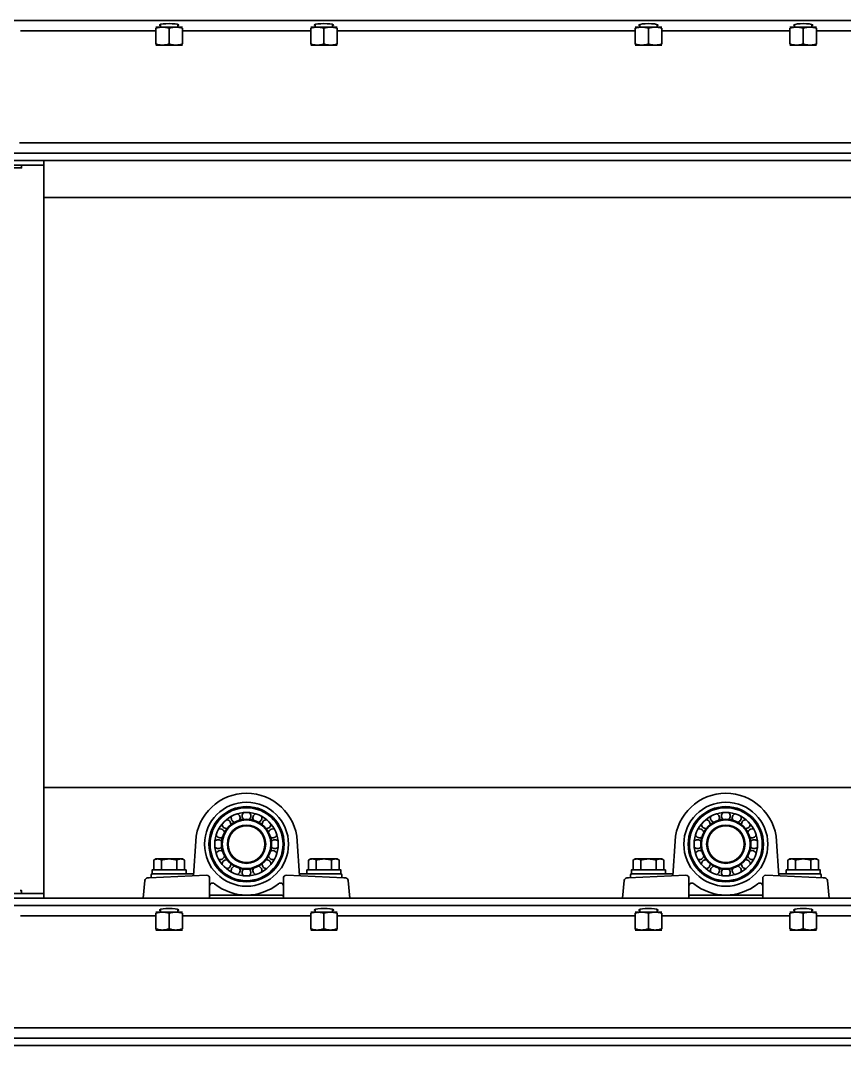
# Model space of a CAD drawing. Header units: millimetres. Extents: x -8400 to 8400, y -5940 to 5940.
# Drawn here: x -4637 to -4078, y 841 to 1536 of the extents above; entities that cross this region are included whole.
import ezdxf

# ---------------------------------------------------------------- set-up
doc = ezdxf.new("R2010")
doc.units = ezdxf.units.MM
doc.layers.add('粗实线层', color=7, linetype='Continuous', lineweight=35)

msp = doc.modelspace()

# ---------------------------------------------------------------- linework, layer by layer
at = {"layer": '粗实线层', "linetype": 'Continuous', "lineweight": 35}
for points in [[(-5571.342, 1535.77), (-1771.342, 1535.77)], [(-4536.342, 1530.466), (-4537.45, 1530.8), (-4538.569, 1531.054), (-4539.132, 1531.147), (-4539.699, 1531.215), (-4540.269, 1531.256), (-4540.842, 1531.27), (-4540.985, 1531.27), (-4541.129, 1531.267), (-4541.201, 1531.265), (-4541.273, 1531.263), (-4541.344, 1531.26), (-4541.416, 1531.256), (-4541.702, 1531.239), (-4541.987, 1531.215), (-4542.554, 1531.146), (-4543.118, 1531.054), (-4544.236, 1530.799), (-4545.342, 1530.466), (-4545.342, 1519.874), (-4544.233, 1519.541), (-4543.115, 1519.287), (-4542.552, 1519.194), (-4541.985, 1519.126), (-4541.415, 1519.084), (-4540.842, 1519.07), (-4539.42, 1519.07), (-4537.905, 1519.07), (-4536.342, 1519.07), (-4534.779, 1519.07), (-4533.264, 1519.07), (-4531.842, 1519.07), (-4530.557, 1519.07), (-4529.448, 1519.07), (-4528.548, 1519.07), (-4527.885, 1519.07), (-4527.479, 1519.07), (-4527.342, 1519.07)], [(-4545.342, 1531.27), (-4545.205, 1531.27), (-4544.799, 1531.27), (-4544.136, 1531.27), (-4543.236, 1531.27), (-4542.127, 1531.27), (-4540.842, 1531.27), (-4539.42, 1531.27), (-4537.905, 1531.27), (-4536.342, 1531.27), (-4534.779, 1531.27), (-4533.264, 1531.27), (-4531.842, 1531.27), (-4531.985, 1531.27), (-4532.129, 1531.267), (-4532.201, 1531.265), (-4532.272, 1531.263), (-4532.344, 1531.26), (-4532.416, 1531.256), (-4532.702, 1531.239), (-4532.987, 1531.215), (-4533.554, 1531.146), (-4534.118, 1531.054), (-4535.236, 1530.799), (-4536.342, 1530.466), (-4536.342, 1519.874), (-4537.448, 1519.541), (-4538.566, 1519.287), (-4539.13, 1519.194), (-4539.697, 1519.126), (-4539.982, 1519.102), (-4540.268, 1519.084), (-4540.34, 1519.081), (-4540.411, 1519.078), (-4540.483, 1519.076), (-4540.555, 1519.074), (-4540.699, 1519.071), (-4540.842, 1519.07), (-4542.127, 1519.07), (-4543.236, 1519.07), (-4544.136, 1519.07), (-4544.799, 1519.07), (-4545.205, 1519.07), (-4545.342, 1519.07)], [(-4542.192, 1533.082), (-4542.192, 1531.27)], [(-4536.342, 1519.874), (-4535.233, 1519.541), (-4534.115, 1519.287), (-4533.552, 1519.194), (-4532.985, 1519.126), (-4532.415, 1519.084), (-4531.842, 1519.07), (-4531.699, 1519.071), (-4531.555, 1519.074), (-4531.483, 1519.076), (-4531.411, 1519.078), (-4531.34, 1519.081), (-4531.268, 1519.084), (-4530.982, 1519.102), (-4530.697, 1519.126), (-4530.13, 1519.194), (-4529.566, 1519.287), (-4528.448, 1519.541), (-4527.342, 1519.874), (-4527.342, 1530.466), (-4528.45, 1530.8), (-4529.569, 1531.054), (-4530.132, 1531.147), (-4530.699, 1531.215), (-4531.269, 1531.256), (-4531.842, 1531.27), (-4530.557, 1531.27), (-4529.448, 1531.27), (-4528.548, 1531.27), (-4527.885, 1531.27), (-4527.479, 1531.27), (-4527.342, 1531.27)], [(-4530.491, 1531.27), (-4530.491, 1533.082)], [(-4440.342, 1531.27), (-4440.205, 1531.27), (-4439.799, 1531.27), (-4439.136, 1531.27), (-4438.236, 1531.27), (-4437.127, 1531.27), (-4435.842, 1531.27), (-4435.985, 1531.27), (-4436.129, 1531.267), (-4436.201, 1531.265), (-4436.272, 1531.263), (-4436.344, 1531.26), (-4436.416, 1531.256), (-4436.702, 1531.239), (-4436.987, 1531.215), (-4437.554, 1531.146), (-4438.118, 1531.054), (-4439.236, 1530.799), (-4440.342, 1530.466), (-4440.342, 1519.874), (-4439.234, 1519.541), (-4438.115, 1519.287), (-4437.552, 1519.194), (-4436.985, 1519.126), (-4436.415, 1519.084), (-4435.842, 1519.07), (-4435.699, 1519.071), (-4435.555, 1519.074), (-4435.483, 1519.076), (-4435.411, 1519.078), (-4435.34, 1519.081), (-4435.268, 1519.084), (-4434.982, 1519.102), (-4434.697, 1519.126), (-4434.13, 1519.194), (-4433.566, 1519.287), (-4432.448, 1519.541), (-4431.342, 1519.874)], [(-4437.192, 1533.082), (-4437.192, 1531.27)], [(-4431.342, 1530.466), (-4432.451, 1530.8), (-4433.569, 1531.054), (-4434.132, 1531.147), (-4434.699, 1531.215), (-4435.269, 1531.256), (-4435.842, 1531.27), (-4434.42, 1531.27), (-4432.905, 1531.27), (-4431.342, 1531.27), (-4429.779, 1531.27), (-4428.264, 1531.27), (-4426.842, 1531.27), (-4425.557, 1531.27), (-4424.448, 1531.27), (-4423.548, 1531.27), (-4422.885, 1531.27), (-4422.479, 1531.27), (-4422.342, 1531.27)], [(-4425.491, 1531.27), (-4425.491, 1533.082)], [(-4220.342, 1531.27), (-4220.205, 1531.27), (-4219.799, 1531.27), (-4219.136, 1531.27), (-4218.236, 1531.27), (-4217.127, 1531.27), (-4215.842, 1531.27), (-4215.985, 1531.27), (-4216.129, 1531.267), (-4216.201, 1531.265), (-4216.272, 1531.263), (-4216.344, 1531.26), (-4216.416, 1531.256), (-4216.702, 1531.239), (-4216.987, 1531.215), (-4217.554, 1531.146), (-4218.118, 1531.054), (-4219.236, 1530.799), (-4220.342, 1530.466), (-4220.342, 1519.874), (-4219.233, 1519.541), (-4218.115, 1519.287), (-4217.552, 1519.194), (-4216.985, 1519.126), (-4216.415, 1519.084), (-4215.842, 1519.07), (-4217.127, 1519.07), (-4218.236, 1519.07), (-4219.136, 1519.07), (-4219.799, 1519.07), (-4220.205, 1519.07), (-4220.342, 1519.07)], [(-4217.193, 1533.082), (-4217.193, 1531.27)], [(-4202.342, 1531.27), (-4202.479, 1531.27), (-4202.885, 1531.27), (-4203.548, 1531.27), (-4204.448, 1531.27), (-4205.557, 1531.27), (-4206.842, 1531.27), (-4206.269, 1531.256), (-4205.699, 1531.215), (-4205.132, 1531.147), (-4204.569, 1531.054), (-4203.45, 1530.8), (-4202.342, 1530.466), (-4202.342, 1519.874), (-4203.448, 1519.541), (-4204.566, 1519.287), (-4205.13, 1519.194), (-4205.697, 1519.126), (-4205.982, 1519.102), (-4206.268, 1519.084), (-4206.34, 1519.081), (-4206.412, 1519.078), (-4206.483, 1519.076), (-4206.555, 1519.074), (-4206.699, 1519.071), (-4206.842, 1519.07), (-4208.264, 1519.07), (-4209.779, 1519.07), (-4211.342, 1519.07), (-4212.905, 1519.07), (-4214.42, 1519.07), (-4215.842, 1519.07), (-4215.699, 1519.071), (-4215.555, 1519.074), (-4215.483, 1519.076), (-4215.411, 1519.078), (-4215.34, 1519.081), (-4215.268, 1519.084), (-4214.982, 1519.102), (-4214.697, 1519.126), (-4214.13, 1519.194), (-4213.566, 1519.287), (-4212.448, 1519.541), (-4211.342, 1519.874), (-4211.342, 1530.466)], [(-4205.491, 1531.27), (-4205.491, 1533.082)], [(-4115.342, 1531.27), (-4115.205, 1531.27), (-4114.799, 1531.27), (-4114.136, 1531.27), (-4113.236, 1531.27), (-4112.127, 1531.27), (-4110.842, 1531.27), (-4110.985, 1531.27), (-4111.129, 1531.267), (-4111.201, 1531.265), (-4111.273, 1531.263), (-4111.344, 1531.26), (-4111.416, 1531.256), (-4111.702, 1531.239), (-4111.987, 1531.215), (-4112.554, 1531.146), (-4113.118, 1531.054), (-4114.236, 1530.799), (-4115.342, 1530.466), (-4115.342, 1519.874), (-4114.233, 1519.541), (-4113.115, 1519.287), (-4112.552, 1519.194), (-4111.985, 1519.126), (-4111.415, 1519.084), (-4110.842, 1519.07), (-4112.127, 1519.07), (-4113.236, 1519.07), (-4114.136, 1519.07), (-4114.799, 1519.07), (-4115.205, 1519.07), (-4115.342, 1519.07)], [(-4112.192, 1533.082), (-4112.192, 1531.27)], [(-4097.342, 1531.27), (-4097.479, 1531.27), (-4097.885, 1531.27), (-4098.548, 1531.27), (-4099.448, 1531.27), (-4100.557, 1531.27), (-4101.842, 1531.27), (-4101.269, 1531.256), (-4100.699, 1531.215), (-4100.132, 1531.147), (-4099.569, 1531.054), (-4098.45, 1530.8), (-4097.342, 1530.466), (-4097.342, 1519.874), (-4098.448, 1519.541), (-4099.566, 1519.287), (-4100.13, 1519.194), (-4100.697, 1519.126), (-4100.982, 1519.102), (-4101.268, 1519.084), (-4101.34, 1519.081), (-4101.412, 1519.078), (-4101.483, 1519.076), (-4101.555, 1519.074), (-4101.699, 1519.071), (-4101.842, 1519.07), (-4103.264, 1519.07), (-4104.779, 1519.07), (-4106.342, 1519.07), (-4107.905, 1519.07), (-4109.42, 1519.07), (-4110.842, 1519.07), (-4110.699, 1519.071), (-4110.555, 1519.074), (-4110.483, 1519.076), (-4110.411, 1519.078), (-4110.34, 1519.081), (-4110.268, 1519.084), (-4109.982, 1519.102), (-4109.697, 1519.126), (-4109.13, 1519.194), (-4108.566, 1519.287), (-4107.448, 1519.541), (-4106.342, 1519.874)], [(-4106.342, 1530.466), (-4106.342, 1519.874), (-4105.233, 1519.541), (-4104.115, 1519.287), (-4103.552, 1519.194), (-4102.985, 1519.126), (-4102.415, 1519.084), (-4101.842, 1519.07), (-4100.557, 1519.07), (-4099.448, 1519.07), (-4098.548, 1519.07), (-4097.885, 1519.07), (-4097.479, 1519.07), (-4097.342, 1519.07)], [(-4100.491, 1531.27), (-4100.491, 1533.082)], [(-4637.076, 1528.77), (-4545.283, 1528.77)], [(-4527.292, 1528.77), (-4440.308, 1528.77)], [(-4422.317, 1528.77), (-4220.323, 1528.77)], [(-4202.332, 1528.77), (-4115.289, 1528.77)], [(-4097.298, 1528.77), (-3895.304, 1528.77)], [(-4422.342, 1519.07), (-4422.479, 1519.07), (-4422.885, 1519.07), (-4423.548, 1519.07), (-4424.448, 1519.07), (-4425.557, 1519.07), (-4426.842, 1519.07), (-4428.264, 1519.07), (-4429.779, 1519.07), (-4431.342, 1519.07), (-4432.905, 1519.07), (-4434.42, 1519.07), (-4435.842, 1519.07), (-4437.127, 1519.07), (-4438.236, 1519.07), (-4439.136, 1519.07), (-4439.799, 1519.07), (-4440.205, 1519.07), (-4440.342, 1519.07)], [(-4211.342, 1519.874), (-4210.233, 1519.541), (-4209.115, 1519.287), (-4208.552, 1519.194), (-4207.985, 1519.126), (-4207.415, 1519.084), (-4206.842, 1519.07), (-4205.557, 1519.07), (-4204.448, 1519.07), (-4203.548, 1519.07), (-4202.885, 1519.07), (-4202.479, 1519.07), (-4202.342, 1519.07)], [(-3699.842, 1452.77), (-4637.789, 1452.77)], [(-1771.342, 1445.77), (-5571.342, 1445.77)], [(-5571.342, 1443.204), (-5571.342, 1440.77), (-1771.342, 1440.77), (-1771.342, 1443.204)], [(-4656.342, 1437.77), (-4656.342, 1435.77), (-4656.15, 1435.77), (-4655.579, 1435.77), (-4654.931, 1435.77), (-4654.102, 1435.77), (-4653.112, 1435.77), (-4651.981, 1435.77), (-4650.731, 1435.77), (-4649.39, 1435.77), (-4647.985, 1435.77), (-4646.546, 1435.77), (-4645.103, 1435.77), (-4643.685, 1435.77), (-4642.323, 1435.77), (-4641.045, 1435.77), (-4639.878, 1435.77), (-4638.846, 1435.77), (-4637.97, 1435.77), (-4637.269, 1435.77), (-4636.758, 1435.77), (-4636.446, 1435.77), (-4636.342, 1435.77), (-4636.342, 1437.77)], [(-4621.342, 1437.77), (-4621.342, 1437.668), (-4621.342, 1437.368), (-4621.342, 1436.892), (-4621.342, 1436.27), (-4621.342, 1435.547), (-4621.342, 1434.77), (-4621.342, 946.77), (-4621.342, 945.994), (-4621.342, 945.27), (-4621.342, 944.649), (-4621.342, 944.172), (-4621.342, 943.873), (-4621.342, 943.77)], [(-3731.342, 1365.77), (-3731.342, 1415.77), (-4621.351, 1415.77)], [(-4621.351, 1015.77), (-3751.358, 1015.77)], [(-4546.734, 959.77), (-4546.734, 966.466), (-4546.094, 966.8), (-4545.448, 967.054), (-4545.123, 967.147), (-4544.796, 967.215), (-4544.467, 967.256), (-4544.136, 967.27), (-4544.053, 967.269), (-4543.971, 967.267), (-4543.929, 967.265), (-4543.888, 967.262), (-4543.846, 967.259), (-4543.805, 967.256), (-4543.64, 967.239), (-4543.475, 967.214), (-4543.148, 967.146), (-4542.822, 967.053), (-4542.177, 966.799), (-4541.538, 966.466), (-4541.538, 959.77)], [(-4525.95, 966.466), (-4527.342, 967.27), (-4527.479, 967.27), (-4527.885, 967.27), (-4528.548, 967.27), (-4529.448, 967.27), (-4530.557, 967.27), (-4531.842, 967.27), (-4533.264, 967.27), (-4534.779, 967.27), (-4536.342, 967.27), (-4537.905, 967.27), (-4539.42, 967.27), (-4540.842, 967.27), (-4542.127, 967.27), (-4543.236, 967.27), (-4544.136, 967.27), (-4544.799, 967.27), (-4545.205, 967.27), (-4545.342, 967.27), (-4546.734, 966.466)], [(-4541.538, 966.466), (-4540.901, 966.642), (-4540.258, 966.8), (-4540.096, 966.836), (-4539.934, 966.872), (-4539.772, 966.906), (-4539.61, 966.938), (-4539.285, 967), (-4538.96, 967.055), (-4538.308, 967.148), (-4537.655, 967.216), (-4536.999, 967.256), (-4536.342, 967.27), (-4535.682, 967.256), (-4535.02, 967.214), (-4534.937, 967.208), (-4534.854, 967.2), (-4534.771, 967.192), (-4534.689, 967.183), (-4534.524, 967.165), (-4534.359, 967.146), (-4534.031, 967.102), (-4533.705, 967.052), (-4533.057, 966.935), (-4532.415, 966.797), (-4531.778, 966.64), (-4531.146, 966.466)], [(-4531.146, 959.77), (-4531.146, 966.466), (-4530.506, 966.8), (-4529.86, 967.054), (-4529.535, 967.147), (-4529.208, 967.215), (-4528.879, 967.256), (-4528.548, 967.27), (-4528.465, 967.269), (-4528.382, 967.267), (-4528.341, 967.265), (-4528.299, 967.262), (-4528.258, 967.259), (-4528.216, 967.256), (-4528.051, 967.239), (-4527.887, 967.214), (-4527.559, 967.146), (-4527.234, 967.053), (-4526.588, 966.799), (-4525.95, 966.466), (-4525.95, 959.77)], [(-4441.734, 966.466), (-4440.342, 967.27), (-4440.205, 967.27), (-4439.799, 967.27), (-4439.136, 967.27), (-4439.467, 967.256), (-4439.796, 967.215), (-4440.123, 967.147), (-4440.449, 967.054), (-4441.094, 966.8), (-4441.734, 966.466), (-4441.734, 959.77)], [(-4426.146, 959.77), (-4426.146, 966.466), (-4426.778, 966.64), (-4427.415, 966.797), (-4428.057, 966.935), (-4428.705, 967.052), (-4429.031, 967.102), (-4429.359, 967.146), (-4429.524, 967.165), (-4429.689, 967.183), (-4429.771, 967.192), (-4429.854, 967.2), (-4429.937, 967.208), (-4430.02, 967.214), (-4430.682, 967.256), (-4431.342, 967.27), (-4432.905, 967.27), (-4434.42, 967.27), (-4435.842, 967.27), (-4437.127, 967.27), (-4438.236, 967.27), (-4439.136, 967.27), (-4439.053, 967.269), (-4438.971, 967.267), (-4438.929, 967.265), (-4438.888, 967.262), (-4438.846, 967.259), (-4438.805, 967.256), (-4438.64, 967.239), (-4438.475, 967.214), (-4438.148, 967.146), (-4437.822, 967.053), (-4437.177, 966.799), (-4436.538, 966.466), (-4436.538, 959.77)], [(-4436.538, 966.466), (-4435.901, 966.642), (-4435.258, 966.8), (-4435.096, 966.836), (-4434.934, 966.872), (-4434.772, 966.906), (-4434.61, 966.938), (-4434.285, 967), (-4433.96, 967.055), (-4433.308, 967.148), (-4432.655, 967.216), (-4431.999, 967.256), (-4431.342, 967.27), (-4429.779, 967.27), (-4428.264, 967.27), (-4426.842, 967.27), (-4425.557, 967.27), (-4424.448, 967.27), (-4423.548, 967.27), (-4423.465, 967.269), (-4423.382, 967.267), (-4423.341, 967.265), (-4423.299, 967.262), (-4423.258, 967.259), (-4423.216, 967.256), (-4423.051, 967.239), (-4422.887, 967.214), (-4422.559, 967.146), (-4422.234, 967.053), (-4421.588, 966.799), (-4420.95, 966.466), (-4420.95, 959.77)], [(-4426.146, 966.466), (-4425.506, 966.8), (-4424.86, 967.054), (-4424.535, 967.147), (-4424.208, 967.215), (-4423.879, 967.256), (-4423.548, 967.27), (-4422.885, 967.27), (-4422.479, 967.27), (-4422.342, 967.27), (-4420.95, 966.466)], [(-4221.734, 959.77), (-4221.734, 966.466), (-4221.094, 966.8), (-4220.448, 967.054), (-4220.123, 967.147), (-4219.796, 967.215), (-4219.467, 967.256), (-4219.136, 967.27), (-4219.054, 967.269), (-4218.971, 967.267), (-4218.929, 967.265), (-4218.888, 967.262), (-4218.846, 967.259), (-4218.805, 967.256), (-4218.64, 967.239), (-4218.475, 967.214), (-4218.148, 967.146), (-4217.822, 967.053), (-4217.177, 966.799), (-4216.538, 966.466), (-4216.538, 959.77)], [(-4200.95, 966.466), (-4202.342, 967.27), (-4202.479, 967.27), (-4202.885, 967.27), (-4203.548, 967.27), (-4204.448, 967.27), (-4205.557, 967.27), (-4206.842, 967.27), (-4208.264, 967.27), (-4209.779, 967.27), (-4211.342, 967.27), (-4212.905, 967.27), (-4214.42, 967.27), (-4215.842, 967.27), (-4217.127, 967.27), (-4218.236, 967.27), (-4219.136, 967.27), (-4219.799, 967.27), (-4220.205, 967.27), (-4220.342, 967.27), (-4221.734, 966.466)], [(-4216.538, 966.466), (-4215.901, 966.642), (-4215.258, 966.8), (-4215.096, 966.836), (-4214.934, 966.872), (-4214.772, 966.906), (-4214.61, 966.938), (-4214.285, 967), (-4213.96, 967.055), (-4213.308, 967.148), (-4212.655, 967.216), (-4211.999, 967.256), (-4211.342, 967.27), (-4210.682, 967.256), (-4210.02, 967.214), (-4209.937, 967.208), (-4209.854, 967.2), (-4209.771, 967.192), (-4209.689, 967.183), (-4209.524, 967.165), (-4209.359, 967.146), (-4209.031, 967.102), (-4208.705, 967.052), (-4208.057, 966.935), (-4207.415, 966.797), (-4206.778, 966.64), (-4206.146, 966.466), (-4206.146, 959.77)], [(-4206.146, 966.466), (-4205.506, 966.8), (-4204.86, 967.054), (-4204.535, 967.147), (-4204.208, 967.215), (-4203.879, 967.256), (-4203.548, 967.27), (-4203.465, 967.269), (-4203.382, 967.267), (-4203.341, 967.265), (-4203.299, 967.262), (-4203.258, 967.259), (-4203.216, 967.256), (-4203.051, 967.239), (-4202.887, 967.214), (-4202.559, 967.146), (-4202.234, 967.053), (-4201.588, 966.799), (-4200.95, 966.466), (-4200.95, 959.77)], [(-4116.734, 959.77), (-4116.734, 966.466), (-4116.094, 966.8), (-4115.449, 967.054), (-4115.123, 967.147), (-4114.796, 967.215), (-4114.467, 967.256), (-4114.136, 967.27), (-4114.053, 967.269), (-4113.971, 967.267), (-4113.929, 967.265), (-4113.888, 967.262), (-4113.846, 967.259), (-4113.805, 967.256), (-4113.64, 967.239), (-4113.475, 967.214), (-4113.148, 967.146), (-4112.822, 967.053), (-4112.177, 966.799), (-4111.538, 966.466), (-4111.538, 959.77)], [(-4095.95, 966.466), (-4097.342, 967.27), (-4097.479, 967.27), (-4097.885, 967.27), (-4098.548, 967.27), (-4099.448, 967.27), (-4100.557, 967.27), (-4101.842, 967.27), (-4103.264, 967.27), (-4104.779, 967.27), (-4106.342, 967.27), (-4107.905, 967.27), (-4109.42, 967.27), (-4110.842, 967.27), (-4112.127, 967.27), (-4113.236, 967.27), (-4114.136, 967.27), (-4114.799, 967.27), (-4115.205, 967.27), (-4115.342, 967.27), (-4116.734, 966.466)], [(-4111.538, 966.466), (-4110.901, 966.642), (-4110.258, 966.8), (-4110.096, 966.836), (-4109.934, 966.872), (-4109.772, 966.906), (-4109.61, 966.938), (-4109.285, 967), (-4108.96, 967.055), (-4108.308, 967.148), (-4107.655, 967.216), (-4107, 967.256), (-4106.342, 967.27), (-4105.682, 967.256), (-4105.02, 967.214), (-4104.937, 967.208), (-4104.854, 967.2), (-4104.771, 967.192), (-4104.689, 967.183), (-4104.524, 967.165), (-4104.359, 967.146), (-4104.031, 967.102), (-4103.705, 967.052), (-4103.057, 966.935), (-4102.415, 966.797), (-4101.778, 966.64), (-4101.146, 966.466), (-4101.146, 959.77)], [(-4101.146, 966.466), (-4100.506, 966.8), (-4099.86, 967.054), (-4099.535, 967.147), (-4099.208, 967.215), (-4098.879, 967.256), (-4098.548, 967.27), (-4098.465, 967.269), (-4098.382, 967.267), (-4098.341, 967.265), (-4098.299, 967.262), (-4098.258, 967.259), (-4098.216, 967.256), (-4098.051, 967.239), (-4097.887, 967.214), (-4097.559, 967.146), (-4097.234, 967.053), (-4096.588, 966.799), (-4095.95, 966.466), (-4095.95, 959.77)], [(-4519.661, 957.27), (-4528.154, 957.27), (-4529.352, 957.27), (-4530.684, 957.27), (-4532.126, 957.27), (-4533.649, 957.27), (-4535.224, 957.27), (-4536.821, 957.27), (-4538.409, 957.27), (-4539.956, 957.27), (-4541.434, 957.27), (-4542.814, 957.27), (-4544.069, 957.27), (-4545.174, 957.27), (-4546.11, 957.27), (-4546.856, 957.27), (-4547.4, 957.27), (-4547.731, 957.27), (-4547.842, 957.27), (-4547.842, 959.77), (-4547.735, 959.77), (-4547.415, 959.77), (-4546.89, 959.77), (-4546.168, 959.77), (-4545.263, 959.77), (-4544.191, 959.77), (-4542.974, 959.77), (-4541.633, 959.77), (-4540.193, 959.77), (-4538.682, 959.77), (-4537.127, 959.77), (-4535.557, 959.77), (-4534.002, 959.77), (-4532.491, 959.77), (-4531.051, 959.77), (-4529.71, 959.77), (-4528.493, 959.77), (-4527.421, 959.77), (-4526.516, 959.77), (-4525.794, 959.77), (-4525.268, 959.77), (-4524.949, 959.77), (-4524.842, 959.77), (-4524.842, 957.27)], [(-4486.842, 960.537), (-4486.842, 960.535)], [(-4486.681, 960.509), (-4486.442, 960.27), (-4486.337, 960.27), (-4486.029, 960.27), (-4485.545, 960.27), (-4484.922, 960.27), (-4484.212, 960.27), (-4483.472, 960.27), (-4482.762, 960.27), (-4482.139, 960.27), (-4481.655, 960.27), (-4481.347, 960.27), (-4481.242, 960.27), (-4481.003, 960.509)], [(-4480.842, 960.535), (-4480.842, 960.537), (-4480.842, 960.537)], [(-4448.023, 957.27), (-4439.53, 957.27), (-4438.332, 957.27), (-4437, 957.27), (-4435.558, 957.27), (-4434.035, 957.27), (-4432.459, 957.27), (-4430.863, 957.27), (-4429.275, 957.27), (-4427.728, 957.27), (-4426.25, 957.27), (-4424.87, 957.27), (-4423.615, 957.27), (-4422.51, 957.27), (-4421.574, 957.27), (-4420.828, 957.27), (-4420.284, 957.27), (-4419.953, 957.27), (-4419.842, 957.27), (-4419.842, 959.77), (-4419.949, 959.77), (-4420.268, 959.77), (-4420.794, 959.77), (-4421.516, 959.77), (-4422.421, 959.77), (-4423.493, 959.77), (-4424.71, 959.77), (-4426.051, 959.77), (-4427.491, 959.77), (-4429.002, 959.77), (-4430.557, 959.77), (-4432.127, 959.77), (-4433.682, 959.77), (-4435.193, 959.77), (-4436.633, 959.77), (-4437.974, 959.77), (-4439.191, 959.77), (-4440.263, 959.77), (-4441.168, 959.77), (-4441.89, 959.77), (-4442.416, 959.77), (-4442.735, 959.77), (-4442.842, 959.77), (-4442.842, 957.27)], [(-4199.842, 957.27), (-4199.842, 959.77), (-4199.949, 959.77), (-4200.268, 959.77), (-4200.794, 959.77), (-4201.516, 959.77), (-4202.421, 959.77), (-4203.493, 959.77), (-4204.71, 959.77), (-4206.051, 959.77), (-4207.491, 959.77), (-4209.002, 959.77), (-4210.557, 959.77), (-4212.127, 959.77), (-4213.682, 959.77), (-4215.193, 959.77), (-4216.633, 959.77), (-4217.974, 959.77), (-4219.191, 959.77), (-4220.263, 959.77), (-4221.168, 959.77), (-4221.89, 959.77), (-4222.416, 959.77), (-4222.735, 959.77), (-4222.842, 959.77), (-4222.842, 957.27), (-4222.731, 957.27), (-4222.4, 957.27), (-4221.856, 957.27), (-4221.109, 957.27), (-4220.174, 957.27), (-4219.069, 957.27), (-4217.814, 957.27), (-4216.434, 957.27), (-4214.956, 957.27), (-4213.409, 957.27), (-4211.821, 957.27), (-4210.224, 957.27), (-4208.649, 957.27), (-4207.126, 957.27), (-4205.684, 957.27), (-4204.352, 957.27), (-4203.154, 957.27)], [(-4161.842, 960.537), (-4161.842, 960.535)], [(-4161.681, 960.509), (-4161.442, 960.27), (-4161.337, 960.27), (-4161.029, 960.27), (-4160.545, 960.27), (-4159.922, 960.27), (-4159.212, 960.27), (-4158.472, 960.27), (-4157.762, 960.27), (-4157.139, 960.27), (-4156.655, 960.27), (-4156.347, 960.27), (-4156.242, 960.27), (-4156.003, 960.509)], [(-4155.842, 960.535), (-4155.842, 960.537), (-4155.842, 960.537)], [(-4114.53, 957.27), (-4113.332, 957.27), (-4112, 957.27), (-4110.558, 957.27), (-4109.034, 957.27), (-4107.459, 957.27), (-4105.863, 957.27), (-4104.275, 957.27), (-4102.728, 957.27), (-4101.25, 957.27), (-4099.87, 957.27), (-4098.615, 957.27), (-4097.51, 957.27), (-4096.574, 957.27), (-4095.828, 957.27), (-4095.284, 957.27), (-4094.953, 957.27), (-4094.842, 957.27), (-4094.842, 959.77), (-4094.949, 959.77), (-4095.268, 959.77), (-4095.794, 959.77), (-4096.516, 959.77), (-4097.421, 959.77), (-4098.493, 959.77), (-4099.71, 959.77), (-4101.051, 959.77), (-4102.491, 959.77), (-4104.002, 959.77), (-4105.557, 959.77), (-4107.127, 959.77), (-4108.682, 959.77), (-4110.193, 959.77), (-4111.633, 959.77), (-4112.974, 959.77), (-4114.191, 959.77), (-4115.263, 959.77), (-4116.168, 959.77), (-4116.89, 959.77), (-4117.416, 959.77), (-4117.735, 959.77), (-4117.842, 959.77), (-4117.842, 957.27)], [(-4519.661, 957.27), (-4538.995, 957.27)], [(-4458.842, 954.17), (-4458.842, 940.77)], [(-4413.842, 940.77), (-4414.872, 952.544)], [(-4227.812, 952.544), (-4228.842, 940.77)], [(-4224.902, 954.413), (-4185.932, 956.167)], [(-4194.661, 957.27), (-4213.996, 957.27)], [(-4194.661, 957.27), (-4203.154, 957.27)], [(-4183.842, 940.77), (-4183.842, 954.17)], [(-4133.842, 954.17), (-4133.842, 940.77)], [(-4103.688, 957.27), (-4123.023, 957.27)], [(-4123.023, 957.27), (-4114.53, 957.27)], [(-4088.842, 940.77), (-4089.872, 952.544)], [(-4636.342, 943.77), (-4636.342, 945.77), (-4636.444, 945.77), (-4636.747, 945.77), (-4637.246, 945.77)], [(-1771.342, 938.337), (-1771.342, 940.77), (-5571.342, 940.77), (-5571.342, 938.337)], [(-5571.342, 935.77), (-1771.342, 935.77)], [(-4542.192, 933.082), (-4542.192, 931.271)], [(-4530.491, 931.271), (-4530.491, 933.082)], [(-4437.192, 933.082), (-4437.192, 931.271)], [(-4425.491, 931.271), (-4425.491, 933.082)], [(-4217.193, 933.082), (-4217.193, 931.271)], [(-4205.491, 931.271), (-4205.491, 933.082)], [(-4112.192, 933.082), (-4112.192, 931.271)], [(-4100.491, 931.271), (-4100.491, 933.082)], [(-4637.076, 928.77), (-4545.283, 928.77)], [(-4545.342, 931.27), (-4545.205, 931.27), (-4544.799, 931.27), (-4544.136, 931.27), (-4543.236, 931.27), (-4542.127, 931.27), (-4540.842, 931.27), (-4540.985, 931.27), (-4541.129, 931.267), (-4541.201, 931.265), (-4541.273, 931.263), (-4541.344, 931.26), (-4541.416, 931.256), (-4541.702, 931.239), (-4541.987, 931.215), (-4542.554, 931.146), (-4543.118, 931.053), (-4544.236, 930.799), (-4545.342, 930.466), (-4545.342, 919.874), (-4544.233, 919.541), (-4543.115, 919.287), (-4542.552, 919.194), (-4541.985, 919.126), (-4541.415, 919.084), (-4540.842, 919.07), (-4542.127, 919.07), (-4543.236, 919.07), (-4544.136, 919.07), (-4544.799, 919.07), (-4545.205, 919.07), (-4545.342, 919.07)], [(-4527.342, 931.27), (-4527.479, 931.27), (-4527.885, 931.27), (-4528.548, 931.27), (-4529.448, 931.27), (-4530.557, 931.27), (-4531.842, 931.27), (-4531.269, 931.256), (-4530.699, 931.215), (-4530.132, 931.147), (-4529.569, 931.054), (-4528.45, 930.8), (-4527.342, 930.466), (-4527.342, 919.874), (-4528.448, 919.542), (-4529.566, 919.287), (-4530.13, 919.194), (-4530.697, 919.126), (-4530.982, 919.102), (-4531.268, 919.084), (-4531.34, 919.081), (-4531.411, 919.078), (-4531.483, 919.076), (-4531.555, 919.074), (-4531.699, 919.071), (-4531.842, 919.07), (-4533.264, 919.07), (-4534.779, 919.07), (-4536.342, 919.07), (-4537.905, 919.07), (-4539.42, 919.07), (-4540.842, 919.07), (-4540.699, 919.071), (-4540.555, 919.074), (-4540.483, 919.076), (-4540.411, 919.078), (-4540.34, 919.081), (-4540.268, 919.084), (-4539.982, 919.102), (-4539.697, 919.126), (-4539.13, 919.194), (-4538.566, 919.287), (-4537.448, 919.542), (-4536.342, 919.874)], [(-4536.342, 930.466), (-4536.342, 919.874), (-4535.233, 919.541), (-4534.115, 919.287), (-4533.552, 919.194), (-4532.985, 919.126), (-4532.415, 919.084), (-4531.842, 919.07), (-4530.557, 919.07), (-4529.448, 919.07), (-4528.548, 919.07), (-4527.885, 919.07), (-4527.479, 919.07), (-4527.342, 919.07)], [(-4527.292, 928.77), (-4440.308, 928.77)], [(-4440.342, 931.27), (-4440.205, 931.27), (-4439.799, 931.27), (-4439.136, 931.27), (-4438.236, 931.27), (-4437.127, 931.27), (-4435.842, 931.27), (-4435.985, 931.27), (-4436.129, 931.267), (-4436.201, 931.265), (-4436.272, 931.263), (-4436.344, 931.26), (-4436.416, 931.256), (-4436.702, 931.239), (-4436.987, 931.215), (-4437.554, 931.146), (-4438.118, 931.053), (-4439.236, 930.799), (-4440.342, 930.466), (-4440.342, 919.874), (-4439.234, 919.541), (-4438.115, 919.287), (-4437.552, 919.194), (-4436.985, 919.126), (-4436.415, 919.084), (-4435.842, 919.07), (-4435.699, 919.071), (-4435.555, 919.074), (-4435.483, 919.076), (-4435.411, 919.078), (-4435.34, 919.081), (-4435.268, 919.084), (-4434.982, 919.102), (-4434.697, 919.126), (-4434.13, 919.194), (-4433.566, 919.287), (-4432.448, 919.542), (-4431.342, 919.874), (-4431.342, 930.466)], [(-4431.342, 919.874), (-4430.233, 919.541), (-4429.115, 919.287), (-4428.552, 919.194), (-4427.985, 919.126), (-4427.415, 919.084), (-4426.842, 919.07), (-4426.699, 919.071), (-4426.555, 919.074), (-4426.483, 919.076), (-4426.411, 919.078), (-4426.34, 919.081), (-4426.268, 919.084), (-4425.982, 919.102), (-4425.697, 919.126), (-4425.13, 919.194), (-4424.566, 919.287), (-4423.448, 919.542), (-4422.342, 919.874), (-4422.342, 930.466), (-4423.451, 930.8), (-4424.569, 931.054), (-4425.132, 931.147), (-4425.699, 931.215), (-4426.269, 931.256), (-4426.842, 931.27), (-4425.557, 931.27), (-4424.448, 931.27), (-4423.548, 931.27), (-4422.885, 931.27), (-4422.479, 931.27), (-4422.342, 931.27)], [(-4422.317, 928.77), (-4220.323, 928.77)], [(-4220.342, 931.27), (-4220.205, 931.27), (-4219.799, 931.27), (-4219.136, 931.27), (-4218.236, 931.27), (-4217.127, 931.27), (-4215.842, 931.27), (-4215.985, 931.27), (-4216.129, 931.267), (-4216.201, 931.265), (-4216.272, 931.263), (-4216.344, 931.26), (-4216.416, 931.256), (-4216.702, 931.239), (-4216.987, 931.215), (-4217.554, 931.146), (-4218.118, 931.053), (-4219.236, 930.799), (-4220.342, 930.466), (-4220.342, 919.874), (-4219.233, 919.541), (-4218.115, 919.287), (-4217.552, 919.194), (-4216.985, 919.126), (-4216.415, 919.084), (-4215.842, 919.07), (-4217.127, 919.07), (-4218.236, 919.07), (-4219.136, 919.07), (-4219.799, 919.07), (-4220.205, 919.07), (-4220.342, 919.07)], [(-4202.342, 931.27), (-4202.479, 931.27), (-4202.885, 931.27), (-4203.548, 931.27), (-4204.448, 931.27), (-4205.557, 931.27), (-4206.842, 931.27), (-4206.269, 931.256), (-4205.699, 931.215), (-4205.132, 931.147), (-4204.569, 931.054), (-4203.45, 930.8), (-4202.342, 930.466), (-4202.342, 919.874), (-4203.448, 919.542), (-4204.566, 919.287), (-4205.13, 919.194), (-4205.697, 919.126), (-4205.982, 919.102), (-4206.268, 919.084), (-4206.34, 919.081), (-4206.412, 919.078), (-4206.483, 919.076), (-4206.555, 919.074), (-4206.699, 919.071), (-4206.842, 919.07), (-4208.264, 919.07), (-4209.779, 919.07), (-4211.342, 919.07), (-4212.905, 919.07), (-4214.42, 919.07), (-4215.842, 919.07), (-4215.699, 919.071), (-4215.555, 919.074), (-4215.483, 919.076), (-4215.411, 919.078), (-4215.34, 919.081), (-4215.268, 919.084), (-4214.982, 919.102), (-4214.697, 919.126), (-4214.13, 919.194), (-4213.566, 919.287), (-4212.448, 919.542), (-4211.342, 919.874), (-4211.342, 930.466)], [(-4202.332, 928.77), (-4115.289, 928.77)], [(-4115.342, 931.27), (-4115.205, 931.27), (-4114.799, 931.27), (-4114.136, 931.27), (-4113.236, 931.27), (-4112.127, 931.27), (-4110.842, 931.27), (-4110.985, 931.27), (-4111.129, 931.267), (-4111.201, 931.265), (-4111.273, 931.263), (-4111.344, 931.26), (-4111.416, 931.256), (-4111.702, 931.239), (-4111.987, 931.215), (-4112.554, 931.146), (-4113.118, 931.053), (-4114.236, 930.799), (-4115.342, 930.466), (-4115.342, 919.874), (-4114.233, 919.541), (-4113.115, 919.287), (-4112.552, 919.194), (-4111.985, 919.126), (-4111.415, 919.084), (-4110.842, 919.07), (-4110.699, 919.071), (-4110.555, 919.074), (-4110.483, 919.076), (-4110.411, 919.078), (-4110.34, 919.081), (-4110.268, 919.084), (-4109.982, 919.102), (-4109.697, 919.126), (-4109.13, 919.194), (-4108.566, 919.287), (-4107.448, 919.542), (-4106.342, 919.874)], [(-4106.342, 930.466), (-4107.45, 930.8), (-4108.569, 931.054), (-4109.132, 931.147), (-4109.699, 931.215), (-4110.269, 931.256), (-4110.842, 931.27), (-4109.42, 931.27), (-4107.905, 931.27), (-4106.342, 931.27), (-4104.779, 931.27), (-4103.264, 931.27), (-4101.842, 931.27), (-4100.557, 931.27), (-4099.448, 931.27), (-4098.548, 931.27), (-4097.885, 931.27), (-4097.479, 931.27), (-4097.342, 931.27)], [(-4097.298, 928.77), (-3895.304, 928.77)], [(-4422.342, 919.07), (-4422.479, 919.07), (-4422.885, 919.07), (-4423.548, 919.07), (-4424.448, 919.07), (-4425.557, 919.07), (-4426.842, 919.07), (-4428.264, 919.07), (-4429.779, 919.07), (-4431.342, 919.07), (-4432.905, 919.07), (-4434.42, 919.07), (-4435.842, 919.07), (-4437.127, 919.07), (-4438.236, 919.07), (-4439.136, 919.07), (-4439.799, 919.07), (-4440.205, 919.07), (-4440.342, 919.07)], [(-4211.342, 919.874), (-4210.233, 919.541), (-4209.115, 919.287), (-4208.552, 919.194), (-4207.985, 919.126), (-4207.415, 919.084), (-4206.842, 919.07), (-4205.557, 919.07), (-4204.448, 919.07), (-4203.548, 919.07), (-4202.885, 919.07), (-4202.479, 919.07), (-4202.342, 919.07)], [(-4097.342, 919.07), (-4097.479, 919.07), (-4097.885, 919.07), (-4098.548, 919.07), (-4099.448, 919.07), (-4100.557, 919.07), (-4101.842, 919.07), (-4103.264, 919.07), (-4104.779, 919.07), (-4106.342, 919.07), (-4107.905, 919.07), (-4109.42, 919.07), (-4110.842, 919.07), (-4112.127, 919.07), (-4113.236, 919.07), (-4114.136, 919.07), (-4114.799, 919.07), (-4115.205, 919.07), (-4115.342, 919.07)], [(-1814.389, 852.77), (-5528.295, 852.77)], [(-1771.342, 845.77), (-5571.342, 845.77)], [(-5571.342, 843.204), (-5571.342, 840.77), (-1771.342, 840.77), (-1771.342, 843.204)]]:
    msp.add_lwpolyline(points, dxfattribs=at)
for points in [[(-4431.342, 1530.466), (-4431.342, 1519.874), (-4430.233, 1519.541), (-4429.115, 1519.287), (-4428.552, 1519.194), (-4427.985, 1519.126), (-4427.415, 1519.084), (-4426.842, 1519.07), (-4426.699, 1519.071), (-4426.555, 1519.074), (-4426.483, 1519.076), (-4426.411, 1519.078), (-4426.34, 1519.081), (-4426.268, 1519.084), (-4425.982, 1519.102), (-4425.697, 1519.126), (-4425.13, 1519.194), (-4424.566, 1519.287), (-4423.448, 1519.541), (-4422.342, 1519.874), (-4422.342, 1530.466), (-4423.451, 1530.8), (-4424.569, 1531.054), (-4425.132, 1531.147), (-4425.699, 1531.215), (-4426.269, 1531.256), (-4426.842, 1531.27), (-4426.985, 1531.27), (-4427.129, 1531.267), (-4427.201, 1531.265), (-4427.272, 1531.263), (-4427.344, 1531.26), (-4427.416, 1531.256), (-4427.702, 1531.239), (-4427.987, 1531.215), (-4428.554, 1531.146), (-4429.118, 1531.054), (-4430.235, 1530.799)], [(-4215.842, 1531.27), (-4214.42, 1531.27), (-4212.905, 1531.27), (-4211.342, 1531.27), (-4209.779, 1531.27), (-4208.264, 1531.27), (-4206.842, 1531.27), (-4206.985, 1531.27), (-4207.129, 1531.267), (-4207.201, 1531.265), (-4207.272, 1531.263), (-4207.344, 1531.26), (-4207.416, 1531.256), (-4207.702, 1531.239), (-4207.987, 1531.215), (-4208.554, 1531.146), (-4209.118, 1531.054), (-4210.236, 1530.799), (-4211.342, 1530.466), (-4212.45, 1530.8), (-4213.569, 1531.054), (-4214.132, 1531.147), (-4214.699, 1531.215), (-4215.269, 1531.256)], [(-4110.842, 1531.27), (-4109.42, 1531.27), (-4107.905, 1531.27), (-4106.342, 1531.27), (-4104.779, 1531.27), (-4103.264, 1531.27), (-4101.842, 1531.27), (-4101.985, 1531.27), (-4102.129, 1531.267), (-4102.201, 1531.265), (-4102.272, 1531.263), (-4102.344, 1531.26), (-4102.416, 1531.256), (-4102.702, 1531.239), (-4102.987, 1531.215), (-4103.554, 1531.146), (-4104.118, 1531.054), (-4105.236, 1530.799), (-4106.342, 1530.466), (-4107.45, 1530.8), (-4108.569, 1531.054), (-4109.132, 1531.147), (-4109.699, 1531.215), (-4110.269, 1531.256)], [(-4621.342, 1440.77), (-4621.342, 1437.77), (-4671.342, 1437.77), (-4671.342, 1440.77)], [(-4621.342, 940.77), (-4621.342, 943.77), (-4671.342, 943.77), (-4671.342, 940.77)], [(-4540.842, 931.27), (-4539.42, 931.27), (-4537.905, 931.27), (-4536.342, 931.27), (-4534.779, 931.27), (-4533.264, 931.27), (-4531.842, 931.27), (-4531.985, 931.27), (-4532.129, 931.267), (-4532.201, 931.265), (-4532.272, 931.263), (-4532.344, 931.26), (-4532.416, 931.256), (-4532.702, 931.239), (-4532.987, 931.215), (-4533.554, 931.146), (-4534.118, 931.053), (-4535.236, 930.799), (-4536.342, 930.466), (-4537.45, 930.8), (-4538.569, 931.054), (-4539.132, 931.147), (-4539.699, 931.215), (-4540.269, 931.256)], [(-4435.842, 931.27), (-4434.42, 931.27), (-4432.905, 931.27), (-4431.342, 931.27), (-4429.779, 931.27), (-4428.264, 931.27), (-4426.842, 931.27), (-4426.985, 931.27), (-4427.129, 931.267), (-4427.201, 931.265), (-4427.272, 931.263), (-4427.344, 931.26), (-4427.416, 931.256), (-4427.702, 931.239), (-4427.987, 931.215), (-4428.554, 931.146), (-4429.118, 931.053), (-4430.235, 930.799), (-4431.342, 930.466), (-4432.451, 930.8), (-4433.569, 931.054), (-4434.132, 931.147), (-4434.699, 931.215), (-4435.269, 931.256)], [(-4215.842, 931.27), (-4214.42, 931.27), (-4212.905, 931.27), (-4211.342, 931.27), (-4209.779, 931.27), (-4208.264, 931.27), (-4206.842, 931.27), (-4206.985, 931.27), (-4207.129, 931.267), (-4207.201, 931.265), (-4207.272, 931.263), (-4207.344, 931.26), (-4207.416, 931.256), (-4207.702, 931.239), (-4207.987, 931.215), (-4208.554, 931.146), (-4209.118, 931.053), (-4210.236, 930.799), (-4211.342, 930.466), (-4212.45, 930.8), (-4213.569, 931.054), (-4214.132, 931.147), (-4214.699, 931.215), (-4215.269, 931.256)], [(-4106.342, 930.466), (-4106.342, 919.874), (-4105.233, 919.541), (-4104.115, 919.287), (-4103.552, 919.194), (-4102.985, 919.126), (-4102.415, 919.084), (-4101.842, 919.07), (-4101.699, 919.071), (-4101.555, 919.074), (-4101.483, 919.076), (-4101.412, 919.078), (-4101.34, 919.081), (-4101.268, 919.084), (-4100.982, 919.102), (-4100.697, 919.126), (-4100.13, 919.194), (-4099.566, 919.287), (-4098.448, 919.542), (-4097.342, 919.874), (-4097.342, 930.466), (-4098.45, 930.8), (-4099.569, 931.054), (-4100.132, 931.147), (-4100.699, 931.215), (-4101.269, 931.256), (-4101.842, 931.27), (-4101.985, 931.27), (-4102.129, 931.267), (-4102.201, 931.265), (-4102.272, 931.263), (-4102.344, 931.26), (-4102.416, 931.256), (-4102.702, 931.239), (-4102.987, 931.215), (-4103.554, 931.146), (-4104.118, 931.053), (-4105.236, 930.799)]]:
    msp.add_lwpolyline(points, close=True, dxfattribs=at)
for points in [[(-4519.755, 955.77), (-4518.274, 979.426, -0.9393661), (-4449.409, 979.425), (-4447.929, 955.77)], [(-4447.929, 955.77), (-4449.409, 979.426, 0.9393661), (-4518.275, 979.425), (-4519.755, 955.77)], [(-4194.755, 955.77), (-4193.275, 979.425, -0.9393672), (-4124.409, 979.425), (-4122.929, 955.77)], [(-4122.929, 955.77), (-4124.409, 979.425, 0.9393672), (-4193.275, 979.425)], [(-4498.741, 985.457, 0.3352779), (-4501.627, 987.637, 0.1016638), (-4502.81, 987.394)], [(-4464.874, 987.394, 0.101677), (-4466.057, 987.637, 0.3352514), (-4468.943, 985.457)], [(-4173.741, 985.457, 0.3352568), (-4176.627, 987.637, 0.1016725), (-4177.809, 987.394)], [(-4139.875, 987.394, 0.1016638), (-4141.057, 987.637, 0.3352647), (-4143.943, 985.457)], [(-4500.74, 979.132, 0.2292044), (-4503.092, 980.27, 0.2021958), (-4505.24, 979.365)], [(-4462.444, 979.365, 0.2021825), (-4464.592, 980.27, 0.2291828), (-4466.944, 979.132)], [(-4175.74, 979.132, 0.2291912), (-4178.092, 980.27, 0.2021873), (-4180.24, 979.365)], [(-4137.444, 979.365, 0.2021873), (-4139.592, 980.27, 0.2291912), (-4141.944, 979.132)], [(-4500.166, 972.524, 0.1278041), (-4501.627, 972.904, 0.3067994), (-4504.413, 971.017)], [(-4497.107, 966.638, 0.0288553), (-4497.454, 966.659, 0.4142105), (-4500.454, 963.658)], [(-4467.23, 963.621, 0.4142278), (-4470.23, 966.659, 0.0288553), (-4470.577, 966.638)], [(-4463.271, 971.017, 0.3067994), (-4466.057, 972.904, 0.1278041), (-4467.518, 972.524)], [(-4175.166, 972.524, 0.1278087), (-4176.627, 972.904, 0.3067942), (-4179.412, 971.017)], [(-4172.107, 966.638, 0.0288553), (-4172.454, 966.659, 0.4142237), (-4175.454, 963.658)], [(-4142.23, 963.621, 0.4142278), (-4145.23, 966.659, 0.0288333), (-4145.577, 966.638)], [(-4138.271, 971.017, 0.3067994), (-4141.057, 972.904, 0.1278041), (-4142.518, 972.524)], [(-4481.747, 955.872, 0.4142072), (-4481.694, 960.115, 0.0184212), (-4481.857, 960.27)], [(-4553.842, 940.77), (-4552.812, 952.544, -0.3759691), (-4550.909, 954.368), (-4550.774, 954.374), (-4550.406, 954.391), (-4549.902, 954.413), (-4510.932, 956.167, -0.4275594), (-4508.842, 954.17), (-4508.842, 940.77)], [(-4547.57, 957.27, 0.4141927), (-4548.57, 956.27), (-4548.57, 954.474)], [(-4458.842, 940.77), (-4458.842, 954.168, -0.4276355), (-4456.752, 956.167), (-4417.782, 954.413), (-4417.278, 954.391), (-4416.91, 954.374), (-4416.775, 954.368, -0.3759691), (-4414.872, 952.544), (-4413.842, 940.77)], [(-4419.114, 954.474), (-4419.114, 956.27, 0.4141708), (-4420.114, 957.27)], [(-4228.842, 940.77), (-4227.812, 952.544, -0.3760107), (-4225.909, 954.368), (-4225.774, 954.374), (-4225.406, 954.391), (-4224.902, 954.413), (-4185.933, 956.167, -0.4275501), (-4183.842, 954.17), (-4183.842, 940.77)], [(-4222.57, 957.27, 0.4141708), (-4223.57, 956.27), (-4223.57, 954.474)], [(-4133.842, 940.77), (-4133.842, 954.17, -0.0105829), (-4133.84, 954.26, -0.4142208), (-4131.752, 956.167), (-4092.782, 954.413), (-4092.278, 954.391), (-4091.909, 954.374), (-4091.775, 954.368, -0.3759691), (-4089.872, 952.544), (-4088.842, 940.77)], [(-4094.114, 954.474), (-4094.114, 956.27, 0.4142105), (-4095.114, 957.27)], [(-4458.842, 948.929, 0.631298), (-4462.102, 950.482, -0.3547096), (-4505.582, 950.482, 0.6312878), (-4508.842, 948.929)], [(-4458.842, 948.929, 0.631298), (-4462.102, 950.482, -0.3547096), (-4505.582, 950.482, 0.6312878), (-4508.842, 948.929)], [(-4133.842, 948.929, 0.6313273), (-4137.102, 950.482, -0.3547088), (-4180.582, 950.482, 0.6312878), (-4183.842, 948.929)], [(-4133.842, 948.929, 0.6313273), (-4137.102, 950.482, -0.3547088), (-4180.582, 950.482, 0.6312878), (-4183.842, 948.929)], [(-4458.842, 941.77, 0.4142105), (-4459.842, 942.77), (-4483.842, 942.77), (-4507.842, 942.77, 0.4142502), (-4508.842, 941.77)], [(-4133.842, 941.77, 0.4142502), (-4134.842, 942.77), (-4158.842, 942.77), (-4182.842, 942.77, 0.4142324), (-4183.842, 941.77)]]:
    msp.add_lwpolyline(points, format="xyb", dxfattribs=at)
for centre, radius in [((-4483.842, 977.27), 28.5), ((-4483.842, 977.27), 25.5), ((-4483.842, 977.27), 25.34), ((-4483.842, 977.27), 24.739), ((-4158.842, 977.27), 28.5), ((-4158.842, 977.27), 25.5), ((-4158.842, 977.27), 25.341), ((-4158.842, 977.27), 24.739), ((-4483.842, 977.27), 21.5), ((-4483.842, 977.27), 17), ((-4158.842, 977.27), 21.5), ((-4158.842, 977.27), 17), ((-4483.842, 977.27), 16.5), ((-4483.842, 977.27), 13), ((-4483.842, 977.27), 12.5), ((-4158.842, 977.27), 16.5), ((-4158.842, 977.27), 13), ((-4158.842, 977.27), 12.5)]:
    msp.add_circle(centre, radius, dxfattribs=at)
for centre, radius, start, end in [((-4497.448, 989.436), 4.446, 90.07912, 90.564647), ((-4497.454, 990.882), 3, 353.361966, 89.986362), ((-4491.209, 995.055), 3, 156.785072, 254.154378), ((-4491.209, 995.055), 3, 330.863663, 68.175592), ((-4483.842, 996.52), 3, 134.285973, 231.630458), ((-4483.842, 996.52), 3, 308.36099, 45.698606), ((-4476.475, 995.055), 3, 111.788632, 209.109592), ((-4476.475, 995.055), 3, 285.862209, 23.202454), ((-4470.23, 990.882), 3, 90.000596, 186.64805), ((-4470.236, 989.436), 4.446, 89.435353, 89.920882), ((-4172.447, 989.386), 4.496, 90.080252, 90.561711), ((-4172.454, 990.882), 3, 353.363401, 89.986362), ((-4166.209, 995.055), 3, 156.785072, 254.162276), ((-4166.209, 995.055), 3, 330.862012, 68.191619), ((-4158.842, 996.52), 3, 134.285973, 231.620651), ((-4158.842, 996.52), 3, 308.362808, 45.698606), ((-4151.475, 995.055), 3, 111.78695, 209.109592), ((-4151.475, 995.055), 3, 285.859854, 23.202454), ((-4145.23, 990.882), 3, 90.0003, 186.621925), ((-4145.236, 989.411), 4.471, 89.436711, 89.919524), ((-4497.454, 990.882), 3, 179.283047, 276.636866), ((-4470.23, 990.882), 3, 263.366861, 0.720131), ((-4172.454, 990.882), 3, 179.286085, 276.639915), ((-4145.23, 990.882), 3, 263.366861, 0.720131), ((-4501.627, 984.637), 3, 201.786274, 299.118844), ((-4466.057, 984.637), 3, 240.868213, 338.220392), ((-4176.626, 984.637), 3, 201.785503, 299.129006), ((-4141.057, 984.637), 3, 240.869294, 338.220392), ((-4503.092, 977.27), 3, 224.284532, 321.613411), ((-4464.592, 977.27), 3, 218.367582, 315.71046), ((-4178.092, 977.27), 3, 224.28556, 321.643358), ((-4139.592, 977.27), 3, 218.366624, 315.68332), ((-4501.627, 969.904), 3, 246.785072, 344.138668), ((-4470.23, 964.432), 2.226, 89.032355, 90.002011), ((-4466.057, 969.904), 3, 195.86871, 293.208284), ((-4176.627, 969.904), 3, 246.785072, 344.123465), ((-4145.23, 964.423), 2.236, 89.034388, 89.999974), ((-4141.057, 969.904), 3, 195.867819, 293.214513), ((-4498.218, 963.658), 2.236, 180.000027, 180.96561), ((-4497.454, 963.658), 3, 270.000164, 6.610092), ((-4491.209, 959.486), 3, 105.86622, 203.202454), ((-4491.209, 959.486), 3, 291.779823, 29.109592), ((-4483.842, 958.02), 3, 131.413464, 225.741744), ((-4476.475, 959.486), 3, 150.869294, 248.2073), ((-4476.475, 959.486), 3, 336.780029, 74.165755), ((-4470.23, 963.659), 3, 173.368296, 270.002336), ((-4170.983, 963.665), 4.471, 180.080477, 180.56329), ((-4172.454, 963.658), 3, 270.000164, 6.653614), ((-4166.209, 959.486), 3, 105.868575, 203.246977), ((-4166.209, 959.486), 3, 291.779823, 29.109592), ((-4158.842, 958.02), 3, 131.413464, 225.741744), ((-4158.842, 958.02), 3, 314.281678, 48.564378), ((-4151.475, 959.486), 3, 150.867534, 248.227602), ((-4151.475, 959.486), 3, 336.780032, 74.169344), ((-4145.23, 963.659), 3, 173.368296, 270.002336)]:
    msp.add_arc(centre, radius, start, end, dxfattribs=at)
for centre, major_axis, ratio, start_param, end_param in [((-4536.342, 1532.638), (6.459, 0), 0.1565995, 5.8323314, 9.8756334), ((-4431.342, 1532.638), (6.525, 0), 0.1566005, 5.8323085, 9.8756162), ((-4211.342, 1532.638), (6.449, 0), 0.1566008, 5.8323332, 9.8756143), ((-4106.342, 1532.638), (6.437, 0), 0.1566014, 5.8323372, 9.8756141), ((-4536.342, 932.638), (-6.479, 0), 0.1565909, 2.6907196, 6.7341271), ((-4431.342, 932.638), (-6.55, 0), 0.1565919, 2.6906949, 6.7341092), ((-4211.342, 932.638), (-6.49, 0), 0.1565922, 2.6907165, 6.7341047), ((-4106.342, 932.638), (-6.49, 0), 0.1565928, 2.690718, 6.7341026)]:
    msp.add_ellipse(centre, major_axis=major_axis, ratio=ratio, start_param=start_param, end_param=end_param, dxfattribs=at)

doc.saveas('drawing.dxf')
